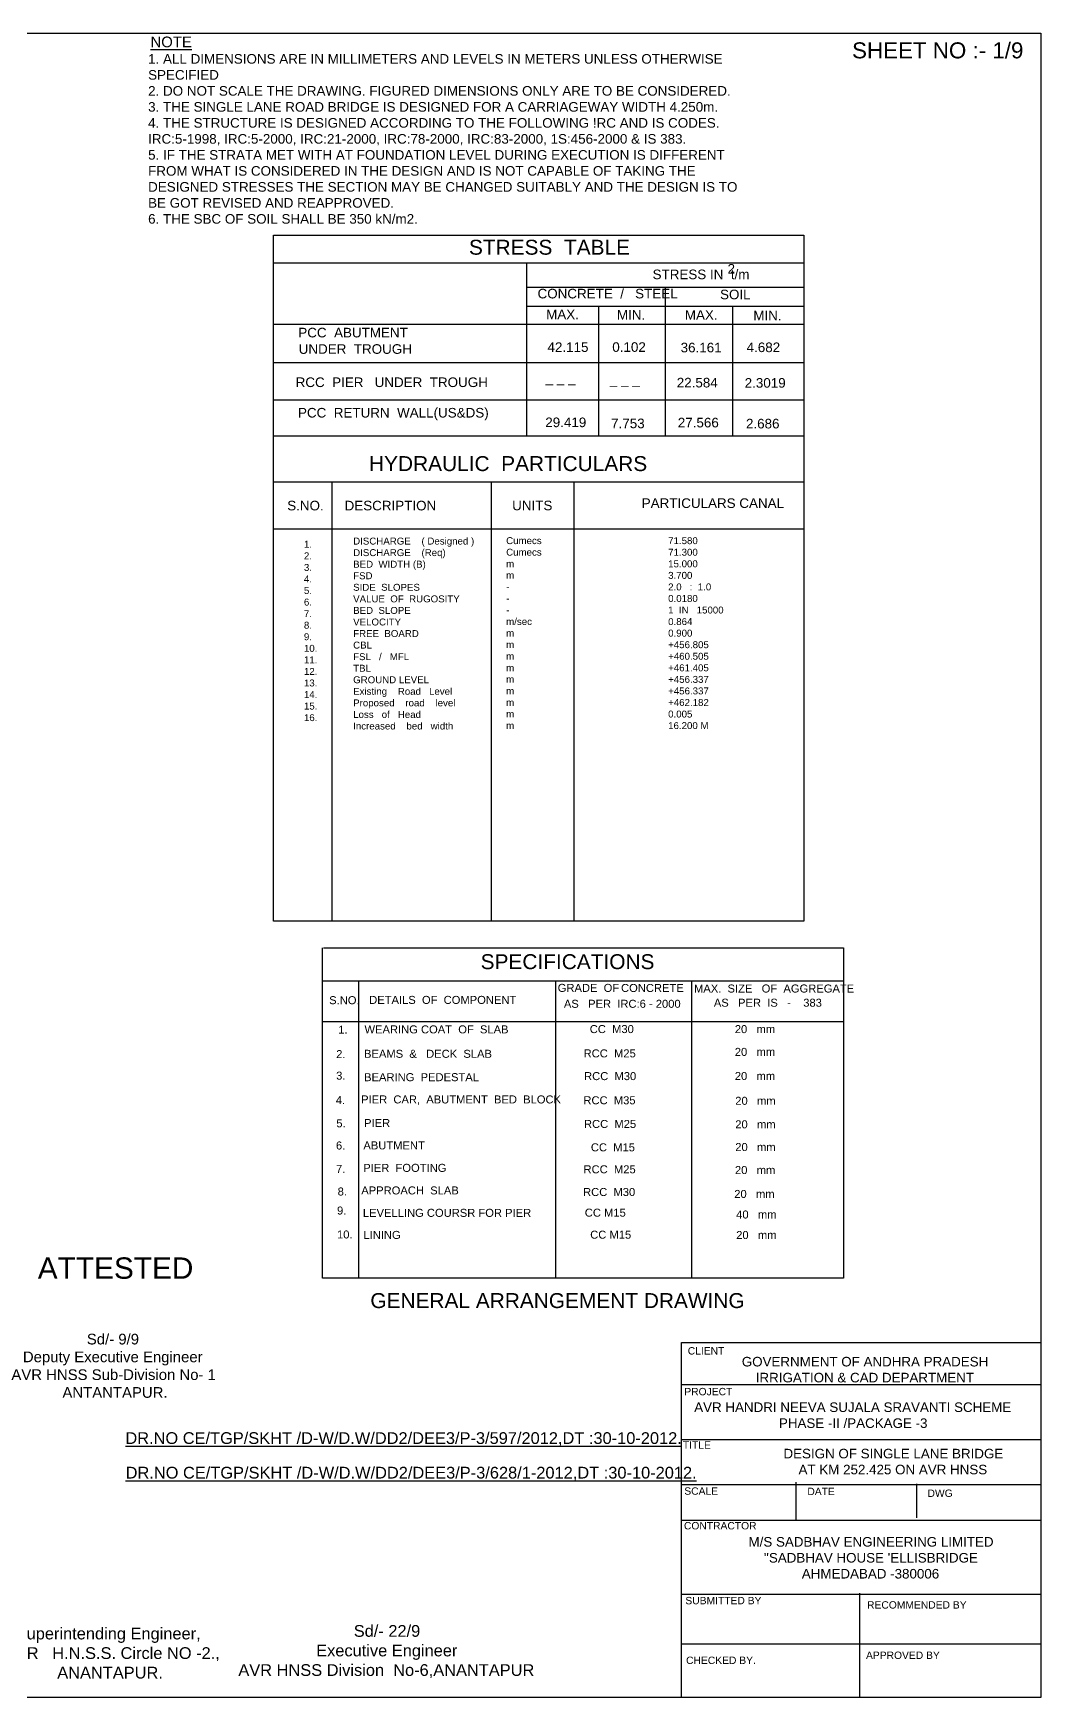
# Model space of a CAD drawing. Header units: inches. Extents: x 28109 to 31943, y 180 to 3301.
# Drawn here: x 30054 to 31943, y 180 to 3301 of the extents above; entities that cross this region are included whole.
import ezdxf

# ---------------------------------------------------------------- set-up
doc = ezdxf.new("R2010")
doc.units = ezdxf.units.IN
doc.header["$MEASUREMENT"] = 0
for name, color, linetype in [('DIMENSION', 7, 'Continuous'), ('DIMENSIONS', 255, 'Continuous'), ('TEXT', 1, 'Continuous')]:
    doc.layers.add(name, color=color, linetype=linetype)
doc.styles.get("Standard").update_dxf_attribs({"font": 'arial.ttf', "height": 14})

msp = doc.modelspace()

# ---------------------------------------------------------------- linework, layer by layer
at = {"color": 0}
for points in [[(30511.28267, 2922.33791), (31499.30694, 2922.33791), (31499.30694, 1635.6974), (30504.49076, 1635.6974), (30504.49076, 2922.19247), (30511.28267, 2922.19247)], [(30504.49076, 2870.54428), (31499.30694, 2870.54428)], [(30504.49076, 2754.99473), (31499.30694, 2754.99473)], [(30504.49076, 2683.41607), (31499.30694, 2683.41607)], [(30504.49076, 2613.29819), (31499.30694, 2613.29819)], [(30504.49076, 2546.10189), (31499.30694, 2546.10189)], [(30504.49076, 2459.91533), (31499.30694, 2459.91533)], [(30613.96728, 2459.91533), (30613.96728, 1635.6974)], [(30912.88449, 2459.91533), (30912.88449, 1635.6974)], [(31067.64882, 2459.91533), (31067.64882, 1635.6974)], [(30504.49076, 2371.67863), (31499.30694, 2371.67863)], [(30598.18471, 1585.74188), (31573.30565, 1585.74188), (31573.30565, 966.31783), (30596.36676, 966.31783), (30596.36676, 1585.74188)], [(30596.36676, 1524.38772), (31573.30565, 1524.38772)], [(30663.92271, 1524.38772), (30663.92271, 966.31783)], [(31033.666, 1524.38772), (31033.666, 966.31783)], [(31288.41738, 1524.38772), (31288.41738, 966.31783)], [(31573.30565, 1447.32606), (30596.36676, 1447.32606)]]:
    msp.add_lwpolyline(points, dxfattribs=at)
at = {"layer": 'DIMENSIONS', "color": 0}
msp.add_lwpolyline([(31943.26926, 180.2251), (28109.08057, 180.2251), (28109.08057, 3300.69006), (31943.26926, 3300.69006)], close=True, dxfattribs=at)
at = {"layer": 'TEXT', "color": 0}
for points in [[(30979.01578, 2870.54428), (30979.01578, 2546.10189)], [(30979.01578, 2824.73755), (31499.30694, 2824.73755)], [(31239.16136, 2824.73755), (31239.16136, 2546.10189)], [(30979.01578, 2789.23476), (31499.30694, 2789.23476)], [(31113.85609, 2789.23476), (31113.85609, 2546.10189)], [(31365.31505, 2789.23476), (31365.31505, 2546.10189)], [(31269.94927, 767.53963), (31943.26926, 767.53963)], [(31269.94927, 664.13109), (31943.26926, 664.13109)], [(31269.94927, 580.01519), (31943.26926, 580.01519)], [(31484.94268, 514.39207), (31484.94268, 583.84556)], [(31711.17209, 517.47889), (31711.17209, 580.75874)], [(31269.94927, 512.87681), (31943.26926, 512.87681)], [(31603.9118, 179.97199), (31603.9118, 375.98519)], [(31269.94927, 374.37885), (31943.26926, 374.37885)], [(31269.94927, 281.00248), (31943.26926, 281.00248)]]:
    msp.add_lwpolyline(points, dxfattribs=at)
msp.add_lwpolyline([(31943.26926, 180.2251), (31269.94927, 180.2251), (31269.94927, 845.79819), (31943.26926, 845.79819)], close=True, dxfattribs=at)

# ---------------------------------------------------------------- texts
at = {"color": 0}
msp.add_text('%%UNOTE', height=20, dxfattribs=at).set_placement((30273.92618, 3274.51822))
at = {"layer": 'DIMENSION', "color": 0, "attachment_point": 1}
for s, insert, char_height, width in [('\\pi145.62;Sd/- 9/9\\P\\pi25.678;Deputy Executive Engineer  \\P\\pi4.1094;AVR HNSS Sub-Division No- 1\\P\\pi92.063; ANTANTAPUR.', (30008.98575, 862.33798), 20, 386.6090767), ('\\pi252.99;\\P\\pi81.613;Superintending Engineer,\\P\\pi44.306;A.V.R   H.N.S.S. Circle NO -2.,\\P\\pi151.01; ANANTAPUR.', (29939.57181, 347.99503), 22, 505.9816583), ('\\pi255.74;Sd/- 22/9\\P\\pi185.33;Executive Engineer  \\P\\pi39.407;AVR HNSS Division  No-6,ANANTAPUR ', (30399.32139, 316.17562), 22, 633.4667204)]:
    msp.add_mtext(s, dxfattribs=dict(at, insert=insert, char_height=char_height, width=width))
at = {"layer": 'DIMENSIONS', "color": 0}
for s, height, p in [('ATTESTED   ', 40, (30062.56728, 965.49855)), ('GENERAL ARRANGEMENT DRAWING ', 28, (30686.18667, 910.56414)), ('%%UDR.NO CE/TGP/SKHT /D-W/D.W/DD2/DEE3/P-3/597/2012,DT :30-10-2012.', 22, (30226.86263, 655.75815)), ('%%UDR.NO CE/TGP/SKHT /D-W/D.W/DD2/DEE3/P-3/628/1-2012,DT :30-10-2012.', 22, (30227.34171, 590.92414))]:
    msp.add_text(s, height=height, dxfattribs=at).set_placement(p)
at = {"layer": 'DIMENSIONS', "color": 0, "insert": (30269.48867, 3261.72174), "char_height": 18, "width": 1124.7207665, "attachment_point": 1}
msp.add_mtext('1. ALL DIMENSIONS ARE IN MILLIMETERS AND LEVELS IN METERS UNLESS OTHERWISE SPECIFIED \\P2. DO NOT SCALE THE DRAWING. FIGURED DIMENSIONS ONLY ARE TO BE CONSIDERED. \\P3. THE SINGLE LANE ROAD BRIDGE IS DESIGNED FOR A CARRIAGEWAY WIDTH 4.250m.  \\P4. THE STRUCTURE IS DESIGNED ACCORDING TO THE FOLLOWING !RC AND IS CODES. IRC:5-1998, IRC:5-2000, IRC:21-2000, IRC:78-2000, IRC:83-2000, 1S:456-2000 & IS 383. \\P5. IF THE STRATA MET WITH AT FOUNDATION LEVEL DURING EXECUTION IS DIFFERENT FROM WHAT IS CONSIDERED IN THE DESIGN AND IS NOT CAPABLE OF TAKING THE DESIGNED STRESSES THE SECTION MAY BE CHANGED SUITABLY AND THE DESIGN IS TO BE GOT REVISED AND REAPPROVED. \\P6. THE SBC OF SOIL SHALL BE 350 kN/m2. ', dxfattribs=at)
at = {"layer": 'TEXT', "color": 0}
for s, height, p in [('SHEET NO :- 1/9', 30, (31589.52999, 3253.69231)), ('STRESS  TABLE', 28, (30871.09427, 2885.54455)), ('STRESS IN  t/m', 18, (31215.48677, 2839.64459)), ('2', 18, (31356.05014, 2850.07955)), ('CONCRETE  /   STEEL', 18, (30999.73794, 2803.59872)), ('SOIL', 18, (31341.95547, 2802.00719)), ('MAX.', 18, (31015.82542, 2764.52444)), ('MIN.', 18, (31148.56931, 2763.69313)), ('MAX.', 18, (31275.92406, 2763.54433)), ('MIN.', 18, (31404.38836, 2762.4413)), ('PCC  ABUTMENT', 18, (30551.10857, 2730.49017)), ('UNDER  TROUGH', 18, (30551.86008, 2699.71323)), ('42.115', 18, (31018.34246, 2703.28543)), ('0.102', 18, (31139.88002, 2703.3694)), ('36.161', 18, (31268.03001, 2702.45508)), ('4.682', 18, (31391.77811, 2702.92274)), ('RCC  PIER   UNDER  TROUGH', 18, (30546.17979, 2637.41212)), ('22.584', 18, (31260.78951, 2636.67657)), ('2.3019', 18, (31388.14498, 2636.17376)), ('_ _ _', 18, (31015.00017, 2645.78167)), ('_ _ _', 18, (31135.33875, 2642.46898)), ('PCC  RETURN  WALL(US&DS)', 18, (30550.54448, 2580.2515)), ('29.419', 18, (31014.21478, 2562.24981)), ('7.753', 18, (31137.69901, 2560.25234)), ('27.566', 18, (31262.73651, 2561.7409)), ('2.686', 18, (31390.56269, 2559.83105)), ('HYDRAULIC  PARTICULARS', 28, (30683.75218, 2479.86226)), ('S.NO.', 18, (30530.31951, 2406.15667)), ('DESCRIPTION', 18, (30637.92418, 2406.15667)), ('UNITS', 18, (30952.13658, 2406.37773)), ('PARTICULARS CANAL', 18, (31195.09553, 2410.70916)), ('SPECIFICATIONS', 28, (30892.99207, 1545.99798)), ('GRADE  OF  ', 15, (31037.54671, 1503.33239)), ('CONCRETE', 15, (31156.31481, 1503.20809)), ('MAX.  SIZE   OF  AGGREGATE', 15, (31293.14912, 1502.16155)), ('S.NO.', 15, (30608.99144, 1480.29297)), ('DETAILS  OF  COMPONENT', 15, (30683.98082, 1480.82234)), ('AS   PER  IRC:6 - 2000', 15, (31049.11586, 1473.55796)), ('AS   PER  IS   -    383', 15, (31330.30257, 1475.54947)), ('1.', 15, (30625.99553, 1424.97797)), ('WEARING COAT  OF  SLAB', 15, (30675.26198, 1425.53418)), ('CC  M30', 15, (31097.62926, 1426.12378)), ('20   mm', 15, (31369.63429, 1426.04873)), ('2.', 15, (30622.09581, 1379.20829)), ('BEAMS  &   DECK  SLAB', 15, (30674.3559, 1379.79387)), ('RCC  M25', 15, (31086.11435, 1380.5424)), ('20   mm', 15, (31369.63429, 1383.36998)), ('3.', 15, (30622.08505, 1338.862)), ('BEARING  PEDESTAL', 15, (30674.47036, 1335.95408)), ('RCC  M30', 15, (31086.9673, 1337.94297)), ('20   mm', 15, (31369.63429, 1338.16314)), ('4.', 15, (30621.42882, 1292.96387)), ('PIER  CAR,  ABUTMENT  BED  BLOCK', 15, (30668.88944, 1294.22893)), ('RCC  M35', 15, (31085.75912, 1292.60604)), ('20   mm', 15, (31370.52613, 1291.69279)), ('5.', 15, (30622.40376, 1249.46643)), ('PIER', 15, (30674.42553, 1250.09068)), ('RCC  M25', 15, (31086.82275, 1248.23264)), ('20   mm', 15, (31370.52613, 1247.55421)), ('6.', 15, (30621.73927, 1207.83723)), ('ABUTMENT', 15, (30673.13042, 1208.04731)), ('CC  M15', 15, (31099.72532, 1204.41363)), ('20   mm', 15, (31370.52613, 1204.95418)), ('7.', 15, (30621.8887, 1163.92265)), ('PIER  FOOTING', 15, (30672.90018, 1165.90892)), ('RCC  M25', 15, (31085.96257, 1163.17222)), ('20   mm', 15, (31369.94019, 1161.82407)), ('8.', 15, (30624.90696, 1121.59882)), ('APPROACH  SLAB', 15, (30669.19871, 1123.60653)), ('RCC  M30', 15, (31085.08781, 1120.66753)), ('20   mm', 15, (31368.60437, 1117.03068)), ('9.', 15, (30623.71918, 1085.91403)), ('LEVELLING COURSR FOR PIER', 15, (30672.25847, 1081.58279)), ('CC M15', 15, (31088.32811, 1081.92535)), ('40   mm', 15, (31372.21198, 1078.46172)), ('10.', 15, (30623.71918, 1041.04837)), ('LINING', 15, (30673.21369, 1040.19118)), ('CC M15', 15, (31098.49354, 1040.63287)), ('20   mm', 15, (31372.21198, 1040.00542)), ('CLIENT ', 13.815125, (31281.42303, 823.45019)), ('PROJECT ', 13.815125, (31274.93414, 747.01326)), ('TITLE ', 13.815125, (31272.23334, 646.83561)), ('SCALE ', 13.815125, (31274.93414, 560.52052)), ('DATE ', 13.815125, (31505.68894, 559.84652)), ('DWG', 13.815125, (31731.05014, 556.47486)), ('CONTRACTOR', 13.815125, (31274.24225, 495.54655)), ('SUBMITTED BY ', 13.8151246, (31276.93771, 355.15908)), ('RECOMMENDED BY', 13.8151246, (31617.67764, 347.06776)), ('CHECKED BY.', 13.8151246, (31278.28945, 243.22038)), ('APPROVED BY ', 13.8151246, (31615.65271, 252.66135))]:
    msp.add_text(s, height=height, dxfattribs=at).set_placement(p)
at = {"layer": 'TEXT', "color": 0, "attachment_point": 1}
for s, insert, char_height, width in [('1. 2. {\\H2.6769x; }3. {\\H2.1179x; }4. {\\H2.3002x; }5. {\\H2.2333x; }6. {\\H2.2597x; }7. {\\H2.2529x; }8. {\\H2.2531x; }9. {\\H2.2592x; }10. {\\H2.2572x; }11. {\\H2.2578x; }12. {\\H2.2576x; }13. {\\H2.2577x; }14. {\\H2.2577x; }15. {\\H2.2577x; }16.{\\H2.2577x; }', (30561.64538, 2349.08752), 13, 31.9297924), ('DISCHARGE    ( Designed ) DISCHARGE    (Req) \\PBED  WIDTH (B) \\PFSD \\PSIDE  SLOPES \\PVALUE  OF  RUGOSITY \\PBED  SLOPE \\PVELOCITY \\PFREE  BOARD \\PCBL \\PFSL   /   MFL \\PTBL \\PGROUND LEVEL \\PExisting    Road   Level Proposed    road    level \\PLoss   of   Head \\PIncreased    bed   width', (30653.9705, 2355.09899), 13, 263.9887073), ('Cumecs Cumecs {\\H2.7093x; }\\Pm{\\H2.1225x; }\\Pm{\\H2.2925x; }\\P-{\\H2.2358x; }\\P-{\\H2.2547x; }\\P-{\\H2.2484x; }\\Pm/sec{\\H2.2676x; }\\Pm{\\H2.2697x; }\\Pm{\\H2.2434x; }\\Pm{\\H2.2522x; }\\Pm{\\H2.2493x; }\\Pm{\\H2.2502x; }\\Pm{\\H2.2499x; }\\Pm{\\H2.25x; }\\Pm{\\H2.25x; }\\Pm{\\H2.25x; }', (30940.86668, 2355.93008), 13, 104.7365305), ('71.580 \\P71.300 {\\H2.6769x; }\\P15.000 {\\H2.1179x; }\\P3.700 {\\H2.3043x; }\\P2.0   :  1.0 {\\H2.2421x; }0.0180 {\\H2.2628x; }\\P1  IN   15000 {\\H2.2559x; }0.864 {\\H2.2582x; }\\P0.900 {\\H2.2575x; }\\P+456.805 {\\H2.2577x; }+460.505 {\\H2.2577x; }+461.405 {\\H2.2577x; }+456.337 {\\H2.2577x; }+456.337 {\\H2.2577x; }+462.182 {\\H2.2577x; }\\P0.005 {\\H2.2577x; }\\P16.200 M{\\H2.2577x; }', (31244.65345, 2355.85036), 13, 127.8448638), ('\\pi41.552;GOVERNMENT OF ANDHRA PRADESH  \\P\\pi67.758;IRRIGATION & CAD DEPARTMENT ', (31341.15069, 819.02387), 17.940017, 542.0551686), ('\\pi23.533;AVR HANDRI NEEVA SUJALA SRAVANTI SCHEME  \\P\\pi182.45;PHASE -II /PACKAGE -3', (31269.94927, 733.64345), 17.940017, 640.3846712), ('\\pi66.553;DESIGN OF SINGLE LANE BRIDGE  \\P\\pi94.791;AT KM 252.425 ON AVR HNSS', (31394.36008, 646.65435), 17.940017, 542.0551686), ("\\pi42.849;M/S SADBHAV ENGINEERING LIMITED  \\P\\pi71.479;''SADBHAV HOUSE 'ELLISBRIDGE  \\P\\pi142.76;AHMEDABAD -380006", (31352.51225, 481.20466), 17.940017, 542.0551686)]:
    msp.add_mtext(s, dxfattribs=dict(at, insert=insert, char_height=char_height, width=width))

doc.saveas('drawing.dxf')
